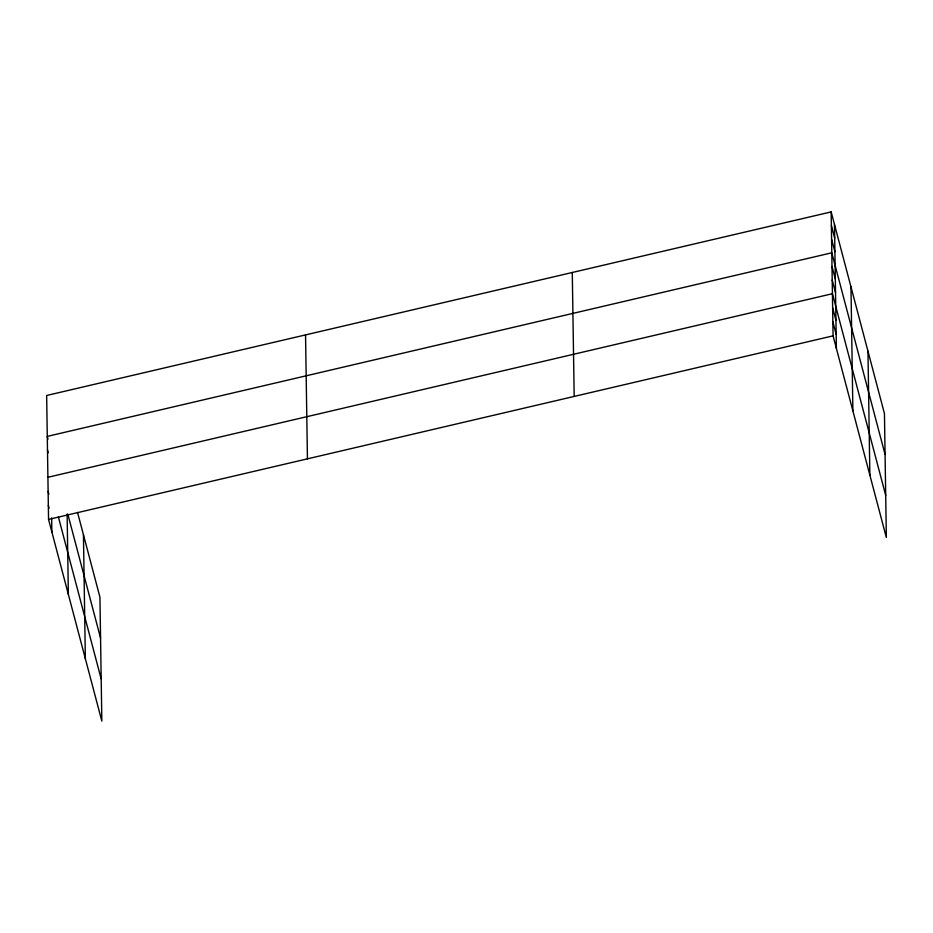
<?xml version="1.0" encoding="UTF-8"?>
<svg xmlns="http://www.w3.org/2000/svg" width="933" height="933" viewBox="0 0 933 933"><rect width="100%" height="100%" fill="white"/><g stroke="black" fill="none" stroke-linecap="round" stroke-linejoin="round"><path stroke-width="1.4" d="M831.163 211.908L833.064 335.845L886.35 537.513L884.449 413.576L831.163 211.908L46.65 395.487L48.551 519.424L101.837 721.092L99.936 597.155L77.532 512.392M47.898 477.288L832.423 293.708L885.709 495.376M48.551 519.424L833.064 335.845M831.373 225.541L834.697 238.102M831.583 239.175L834.907 251.735M885.079 454.476L831.793 252.808L47.28 436.387L48.015 439.175M832.003 266.441L835.327 279.002M832.213 280.075L835.536 292.635M832.633 307.75L835.956 320.311M832.854 321.792L836.166 334.364M67.817 514.153L100.554 638.055M47.49 450.021L48.224 452.808M58.394 516.987L101.184 678.956M48.119 491.329L48.854 494.128M48.329 505.383L49.076 508.17M867.97 351.17L869.859 475.107M850.978 286.874L852.879 410.812M834.487 224.468L836.388 348.406M572.279 272.483L574.18 396.42M305.546 334.9L307.435 458.849M83.445 534.749L85.346 658.686M67.129 514.083L68.354 594.391M51.653 517.943L51.863 531.985"/></g></svg>
